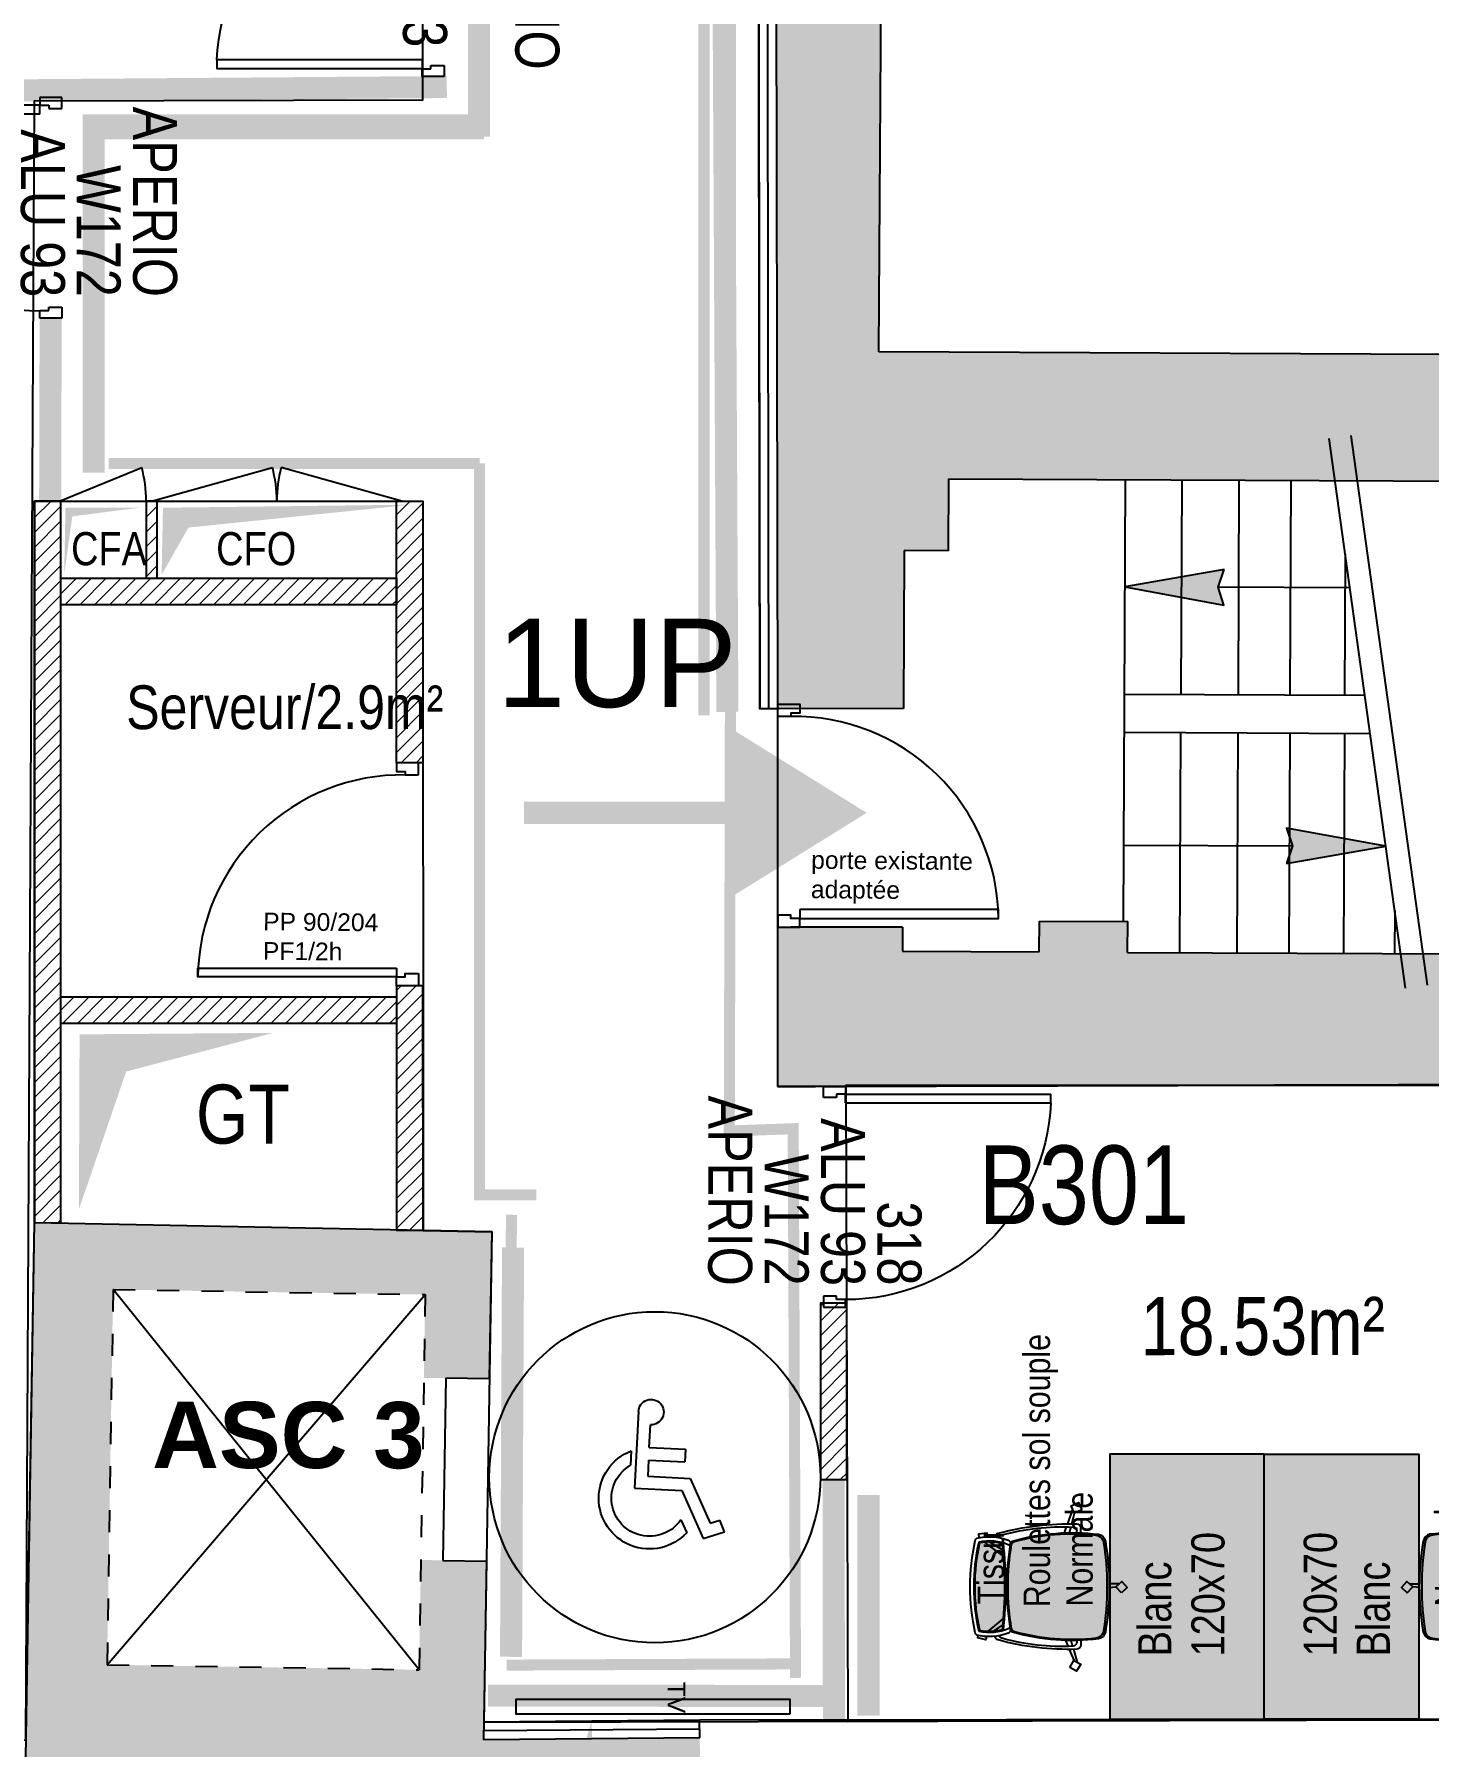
# Model space of a CAD drawing. Extents: x -27.9 to 24.1, y -8.6 to 57.6.
# Drawn here: x -12.39 to -6.08, y 22.71 to 30.47 of the extents above; entities that cross this region are included whole.
import ezdxf
from ezdxf import colors
from ezdxf.entities.mleader import LeaderData, LeaderLine
from ezdxf.enums import TextEntityAlignment as Align
from ezdxf.math import Vec2, Vec3

# ---------------------------------------------------------------- set-up
doc = ezdxf.new("R2010")
doc.units = 0
doc.header["$LTSCALE"] = 0.002
for name, pattern in [('AXES2', [28.575, 19.05, -3.175, 3.175, -3.175]), ('CACHE', [0.375, 0.25, -0.125]), ('CACHE2', [4.7625, 3.175, -1.5875]), ('CONTINU', [0]), ('HIDDEN', [9.525, 6.35, -3.175])]:
    doc.linetypes.add(name, pattern=pattern)
for name, color, linetype in [('00-SECURITE UP', 12, 'Continuous'), ('01-STR_MACONNERIE_HACH', 252, 'Continuous'), ('02-CL HACH PLATRE', 6, 'Continuous'), ('02-ISOLATION', 6, 'ISOLATION'), ('_ANNO-CONCEPT-T', 7, 'Continuous'), ('A-Etiq_Mob', 7, 'Continuous'), ('A-Etiquettes', 7, 'Continuous'), ('A-legende', 7, 'Continuous'), ('A-mobilier', 252, 'Continuous'), ('A-num pièce', 1, 'Continuous'), ('Exit- Etiquette-incendie', 1, 'Continuous')]:
    doc.layers.add(name, color=color, linetype=linetype)
for name, color, linetype, true_color in [('04-MOBILIER', 1, 'Continuous', 0xff0000), ('A-cote', 7, 'Continuous', 0x425746), ('A-Détails', 7, 'Continuous', 0x00a500), ('A-MOQUETTE', 7, 'Continuous', 0xe0e9ff), ('A-signalétique', 7, 'Continuous', 0x666666), ('A-vitré', 7, 'Continuous', 0x61becc), ('couleur siege', 1, 'Continuous', 0xff0000)]:
    doc.layers.add(name, color=color, linetype=linetype, true_color=true_color)
doc.layers.add('A-portes', color=7, linetype='Continuous', lineweight=25)
doc.styles.add('ARIAL', font='arial.ttf')
doc.styles.add('COTE 100', font='arial.ttf', dxfattribs={"height": 0.15})
doc.styles.add('ROMAND', font='romand__.ttf', dxfattribs={"width": 0.7})
doc.styles.get("Standard").update_dxf_attribs({"font": 'ARIALN.TTF'})
doc.styles.add('verdana', font='swissc.ttf')
doc.styles.add('Y_TXT_COT', font='arial.ttf', dxfattribs={"height": 0.2})
doc.linetypes.add('ISOLATION', pattern='A,0.00254,-2.54,[134,ltypeshp.shx,S=2.54,R=0,X=-2.54,Y=0],-5.08,[134,ltypeshp.shx,S=2.54,R=180,X=2.54,Y=0],-2.54', length=10.16254)
pattern_1 = [(45, (-0.18578, -0.000246), (-0.03367596, 0.03367596), [])]

# ---------------------------------------------------------------- blocks, each defined once
blk = doc.blocks.new('Poste127')
at = {"transparency": 33554582}
h = blk.add_hatch(color=256, dxfattribs=at)
h.dxf.hatch_style = 1
h.set_gradient(color1=(199, 200, 202), color2=(255, 246, 230), tint=1, name='CURVED')
h.paths.add_polyline_path([(0, 0.7), (0, 0), (1.2, 0), (1.2, 0.7)])
blk.add_lwpolyline([(0, 0.7), (0, 0), (1.2, 0), (1.2, 0.7)], close=True)
at = {"layer": 'A-Etiq_Mob'}
for tag, p in [('FINITION', (0.2839, 0.4213)), ('DIM', (0.2839, 0.1804))]:
    blk.add_attdef(tag, p, '', height=0.15, dxfattribs=at)
blk = doc.blocks.new('chaise')
at = {"layer": 'A-mobilier', "ltscale": 0.1, "true_color": 0xc7c8ca}
h = blk.add_hatch(color=9, dxfattribs=at)
h.dxf.hatch_style = 1
h.paths.add_polyline_path([(0.2715, 0.4556, 0.30076), (0.2358, 0.4895, 0.043342), (0.0082, 0.5092, 0.043342), (-0.2194, 0.4895, 0.300759), (-0.2552, 0.4556, 0.09791), (-0.2229, 0.027, 0.292085), (-0.2069, 0.0126, 0.040929), (0.0082, -0.005, 0.040929), (0.2232, 0.0126, 0.292085), (0.2392, 0.027, 0.09791)])
h.paths.add_polyline_path([(0.159, -0.0239, 0.015765), (0.0082, -0.0177, 0.016739), (-0.152, -0.0246), (-0.1896, -0.0691), (-0.2181, -0.1033, 0.040824), (-0.2135, -0.1418, 0.054873), (0.0082, -0.1666, 0.054873), (0.2298, -0.1418, 0.02252), (0.2331, -0.1206), (0.2189, -0.1014)])
h.paths.add_polyline_path([(0.1912, -0.0264, 0.003373), (0.159, -0.0239), (0.2189, -0.1014), (0.2331, -0.1206, 0.02535), (0.2346, -0.0966)])
h.paths.add_polyline_path([(0.2255, -0.0296, 0.0036), (0.1912, -0.0264), (0.2346, -0.0966, 0.0714)])
h.paths.add_polyline_path([(-0.152, -0.0246, 0.003505), (-0.1854, -0.0274), (-0.196, -0.0428), (-0.2174, -0.0745, 0.030269), (-0.2181, -0.1033), (-0.1896, -0.0691)])
h.paths.add_polyline_path([(-0.1854, -0.0274, 0.002494), (-0.2092, -0.0296, 0.048116), (-0.2174, -0.0745), (-0.196, -0.0428)], flags=17)
at = {"layer": 'A-mobilier'}
for p, q in [((0.004, 0.5092), (0.0064, 0.5428)), ((0.0216, 0.5582), (0.0229, 0.5092)), ((-0.3737, 0.3493), (-0.3075, 0.3301)), ((-0.2624, 0.3653), (-0.2871, 0.3653)), ((-0.2629, 0.3453), (-0.2718, 0.3453)), ((0.2787, 0.3653), (0.3035, 0.3653)), ((0.2793, 0.3453), (0.2882, 0.3453)), ((-0.3078, 0.3082), (-0.3629, 0.3302)), ((-0.2919, 0.3255), (-0.2834, 0.3231)), ((0.3093, 0.2929), (0.2787, 0.2819)), ((0.2794, 0.3097), (0.3086, 0.3167)), ((0.324, 0.3205), (0.3784, 0.3337)), ((0.3978, 0.3247), (0.3241, 0.2982)), ((-0.2416, -0.0656), (-0.2409, -0.0656)), ((-0.1896, -0.0691), (-0.2193, -0.1048)), ((-0.2174, -0.0745), (-0.196, -0.0428)), ((0.258, -0.0656), (0.2572, -0.0656)), ((0.2331, -0.1206), (0.2189, -0.1014))]:
    blk.add_line(p, q, dxfattribs=at)
at = {"layer": 'A-mobilier', "linetype": 'HIDDEN'}
for p, q in [((-0.2627, 0.2897), (-0.2927, 0.3021)), ((-0.2834, 0.3231), (-0.2632, 0.3171)), ((-0.196, -0.0428), (-0.1854, -0.0274)), ((-0.152, -0.0246), (-0.1896, -0.0691)), ((0.2189, -0.1014), (0.159, -0.0239)), ((0.1912, -0.0264), (0.2346, -0.0966))]:
    blk.add_line(p, q, dxfattribs=at)
at = {"layer": 'A-mobilier'}
for points in [[(-0.0236, 0.5701), (0.0064, 0.5428), (0.034, 0.572), (0.003, 0.5998)], [(-0.3982, 0.3102), (-0.3631, 0.331), (-0.3829, 0.3656), (-0.418, 0.3448)], [(0.3951, 0.3712), (0.3784, 0.3337), (0.4152, 0.3167), (0.4319, 0.3542)]]:
    blk.add_lwpolyline(points, close=True, dxfattribs=at)
for points in [[(-0.2428, -0.1092), (-0.2592, -0.1129), (-0.2503, -0.1525), (-0.2373, -0.1499)], [(0.2547, -0.145), (0.2745, -0.1474), (0.2795, -0.1069), (0.2594, -0.1049)]]:
    blk.add_lwpolyline(points, dxfattribs=at)
for centre, radius, start, end in [((0.8449, 0.323), 1.1081, 173.12775, 195.49585), ((0.8449, 0.323), 1.1031, 173.73867, 195.3268), ((-0.2117, 0.4455), 0.0447, 99.9272, 166.88346), ((-0.203, 0.4342), 0.0495, 115.9014, 169.32984), ((-0.0186, -0.6869), 1.1836, 88.70463, 100.02355), ((0.0082, -0.8109), 1.3202, 89.99999, 99.92701), ((0.0082, -0.8109), 1.3202, 80.07299, 90.00001), ((0.0349, -0.6869), 1.1836, 79.97645, 91.29537), ((-0.8286, 0.323), 1.1031, 344.6732, 6.26133), ((0.2281, 0.4455), 0.0447, 13.11654, 80.0728), ((-0.8286, 0.323), 1.1081, 344.50415, 6.87225), ((0.2193, 0.4342), 0.0495, 10.67016, 64.0986), ((1.0389, 0.3041), 1.3467, 178.21972, 195.28216), ((-0.2871, 0.3453), 0.02, 90, 178.21972), ((-0.2718, 0.3253), 0.02, 90, 177.27806), ((-1.0226, 0.3041), 1.3467, 344.71784, 1.78028), ((0.2882, 0.3253), 0.02, 2.72194, 90), ((0.3035, 0.3453), 0.02, 1.78028, 90), ((0.8419, 0.2723), 1.135, 177.27806, 195.5028), ((-0.8256, 0.2723), 1.135, 344.4972, 2.72194), ((-0.2071, -0.0076), 0.02, 80.75547, 159.0187), ((0.0196, -0.0945), 0.2428, 156.87025, 192.22581), ((-0.2036, 0.0323), 0.02, 195.49585, 260.6251), ((-0.1997, 0.0368), 0.02, 195.3268, 260.76651), ((0.0082, 1.3151), 1.3202, 260.6251, 270.00001), ((-0.1856, -0.0076), 0.02, 114.77846, 159.0187), ((0.0082, 1.3151), 1.3152, 260.76651, 270.00001), ((0.0082, 1.3151), 1.3152, 269.99999, 279.23349), ((0.0082, 1.3151), 1.3202, 269.99999, 279.3749), ((0.2019, -0.0076), 0.02, 20.9813, 65.22154), ((0.216, 0.0368), 0.02, 279.23349, 344.6732), ((-0.0032, -0.0945), 0.2428, 347.77419, 23.12975), ((0.2235, -0.0076), 0.02, 20.9813, 99.24453), ((0.22, 0.0323), 0.02, 279.3749, 344.50415), ((-0.2409, -0.0456), 0.02, 195.28216, 270), ((-0.2325, -0.0257), 0.02, 195.5028, 252.72935), ((0.0196, -0.0945), 0.2628, 159.0187, 193.9621), ((0.0196, -0.0945), 0.2378, 164.15559, 191.46034), ((0.0306, -2.412), 2.3994, 90.53628, 95.82876), ((0.0306, -2.412), 2.3944, 90.5374, 95.7482), ((-0.0143, -2.412), 2.3994, 84.17124, 89.46372), ((-0.0143, -2.412), 2.3944, 84.2518, 89.4626), ((-0.0032, -0.0945), 0.2378, 348.53966, 15.84441), ((-0.0032, -0.0945), 0.2628, 346.0379, 20.9813), ((0.2489, -0.0257), 0.02, 287.27065, 344.4972), ((0.2572, -0.0456), 0.02, 270, 344.71784), ((-0.2198, -0.1455), 0.02, 218.58905, 257.03355), ((0.01, 0.8526), 1.0442, 257.03355, 269.90038), ((0.01, 0.8526), 1.0242, 257.15462, 269.89843), ((0.01, 0.8526), 1.0192, 257.33463, 269.89793), ((0.0064, 0.8526), 1.0192, 270.10207, 282.66537), ((0.0064, 0.8526), 1.0242, 270.10157, 282.84538), ((0.0064, 0.8526), 1.0442, 270.09962, 282.96645), ((0.2362, -0.1455), 0.02, 282.96645, 321.41095)]:
    blk.add_arc(centre, radius, start, end, dxfattribs=at)
blk = doc.blocks.new('SiègeT1')
at = {"layer": 'couleur siege', "true_color": 0x8a6689}
for points in [[(-0.1936, 0.2235), (-0.0769, 0.2096), (0.0385, 0.2124), (0.1553, 0.2166), (0.1984, 0.2222), (0.2025, 0.2444), (0.2039, 0.282), (0.2012, 0.321), (0.1233, 0.3376), (0.0385, 0.3432), (-0.0227, 0.3446), (-0.0977, 0.3376), (-0.1492, 0.3307), (-0.1964, 0.3223), (-0.202, 0.3001), (-0.2006, 0.2653)], [(-0.2076, -0.2358), (-0.225, -0.2195), (-0.2335, -0.1968), (-0.2363, -0.14), (-0.2381, -0.076), (-0.2337, -0.0116), (-0.2278, 0.0448), (-0.218, 0.1023), (-0.2107, 0.1321), (-0.2013, 0.169), (-0.1966, 0.1769), (-0.184, 0.18), (-0.1205, 0.1883), (-0.0494, 0.1934), (0.0091, 0.1953), (0.0767, 0.1926), (0.1322, 0.1879), (0.1685, 0.1829), (0.1909, 0.1794), (0.1994, 0.1771), (0.2037, 0.1728), (0.2071, 0.1636), (0.2187, 0.1148), (0.2315, 0.0452), (0.2373, -0.0047), (0.2408, -0.0627), (0.2412, -0.1049), (0.2396, -0.159), (0.2364, -0.1973), (0.2345, -0.2097), (0.2289, -0.2196), (0.2221, -0.2289), (0.2135, -0.2344), (0.2067, -0.2363), (0.1752, -0.2419), (0.1139, -0.248), (0.0509, -0.2511), (-0.0505, -0.2518), (-0.1259, -0.2474), (-0.1911, -0.2375)]]:
    blk.add_hatch(color=8, dxfattribs=at).paths.add_polyline_path(points)
at = {"extrusion": (0, 0, -1), "xscale": 0.8999999999999986, "yscale": 0.8999999999999986, "zscale": -0.9, "rotation": 180}
blk.add_blockref('chaise', (0.0055, 0.195), dxfattribs=at)
at = {"layer": 'A-Etiq_Mob', "style": 'ROMAND', "width": 0.7}
for tag, p in [('FINITION', (-0.0791, 0.1775)), ('PIETEMENT', (-0.0914, -0.031)), ('ASSISE', (-0.0883, -0.2242)), ('COULEUR', (-0.1036, -0.4236))]:
    blk.add_attdef(tag, p, '', height=0.15, dxfattribs=at)
blk = doc.blocks.new('BLOC_ATT_RENS_100')
at = {"flags": 8}
for tag, p, height in [('N°', (-0.4156, 0.9727), 0.25), ('TITRE', (-0.4156, 0.6753), 0.21), ('SURF', (-0.4156, 0.3727), 0.15), ('EFFECTIF', (-0.4156, 0.0727), 0.15), ('HSP', (-0.4156, -0.2356), 0.15), ('REV.SOL', (-0.4156, -0.5258), 0.15), ('REV.MUR', (-0.4156, -0.8258), 0.15), ('PLAF', (-0.4156, -1.1258), 0.15)]:
    blk.add_attdef(tag, p, '', height=height, dxfattribs=at)
at = {"layer": 'Exit- Etiquette-incendie', "flags": 8}
for tag, p in [('EFFECTIF.MAX', (-0.4156, -1.414)), ('SURF.PROG', (-0.4156, -1.6479))]:
    blk.add_attdef(tag, p, '', height=0.15, dxfattribs=at)
blk = doc.blocks.new('*U26')
at = {"color": 0, "linetype": 'ByBlock', "lineweight": -2}
for p, q in [((0.17, 0.1896), (0.1083, -0.0569)), ((-0.015, 0.1154), (-0.0252, 0.0747)), ((0.101, 0.0864), (-0.015, 0.1154)), ((0.101, 0.0864), (0.1192, 0.1591)), ((0.0908, 0.0457), (-0.0252, 0.0747)), ((0.1544, 0.058), (0.1429, 0.0119)), ((-0.0588, 0.0282), (-0.1648, -0.0935)), ((0.0779, -0.0061), (-0.0588, 0.0282)), ((0.0908, 0.0457), (0.0779, -0.0061)), ((-0.044, -0.0187), (-0.1575, -0.1488)), ((0.1083, -0.0569), (-0.044, -0.0187)), ((-0.2187, -0.1078), (-0.1921, -0.0751)), ((-0.1575, -0.1488), (-0.2187, -0.1078)), ((-0.1648, -0.0935), (-0.1921, -0.0751)), ((-0.0691, -0.1113), (-0.1, -0.1468))]:
    blk.add_line(p, q, dxfattribs=at)
for centre, radius, start, end in [((0.1294, 0.1997), 0.0419, 345.9413, 255.9413), ((0.051, -0.074), 0.1677, 205.7208, 51.9423), ((0.051, -0.074), 0.1258, 197.2374, 43.1014)]:
    blk.add_arc(centre, radius, start, end, dxfattribs=at)
blk = doc.blocks.new('Xref-R3-2018-11')
h = blk.add_hatch(color=256)
h.dxf.hatch_style = 1
h.paths.add_polyline_path([(-9.5271, 21.4583), (-9.5333, 21.1542), (-9.4965, 21.4191), (-9.1899, 21.4588)])
h = blk.add_hatch(color=256)
h.dxf.hatch_style = 1
h.paths.add_polyline_path([(-9.0856, 21.4583), (-9.0917, 21.1542), (-8.9701, 21.3684), (-7.9607, 21.4721)])
h = blk.add_hatch(color=256)
h.dxf.hatch_style = 1
h.paths.add_polyline_path([(-4.2778, 21.178), (-4.728, 21.0997), (-4.2786, 21.0172), (-4.3057, 21.0977)])
h = blk.add_hatch(color=256)
h.dxf.hatch_style = 1
h.paths.add_polyline_path([(-3.9956, 19.8461), (-3.5455, 19.9244), (-3.9949, 20.0069), (-3.9678, 19.9264)])
h = blk.add_hatch(color=256)
h.dxf.hatch_style = 1
h.paths.add_polyline_path([(-9.4633, 19.0724), (-9.4664, 18.2797), (-9.2522, 18.9039), (-8.5864, 19.079)])
at = {"layer": '00-SECURITE UP'}
h = blk.add_hatch(color=256, dxfattribs=at)
h.dxf.hatch_style = 1
h.paths.add_polyline_path([(-6.541, 19.676), (-6.541, 20.076), (-6.541, 20.476), (-5.8973, 20.076)])
at = {"layer": '01-STR_MACONNERIE_HACH'}
h = blk.add_hatch(color=256, dxfattribs=at)
h.dxf.hatch_style = 1
h.paths.add_polyline_path([(-13.5407, 15.475), (-12.3781, 15.4852), (-12.0987, 15.4925), (-12.1006, 15.595), (-11.7951, 15.5972), (-11.7964, 15.7815), (-12.6368, 15.7755), (-12.6257, 16.2653), (-13.1164, 16.2764), (-13.0813, 17.8307), (-13.2613, 17.8348), (-13.2594, 17.9189), (-13.4193, 17.9225), (-13.4212, 17.8384), (-13.4873, 17.8402)])
h.paths.add_polyline_path([(-9.7067, 15.7964), (-10.3169, 15.7921), (-10.3155, 15.6077), (-9.9376, 15.6105), (-9.9367, 15.5066), (-6.6955, 15.535), (-6.6962, 15.6148), (-6.6088, 15.615), (-6.6092, 15.775), (-6.6531, 15.7749), (-6.6534, 15.885), (-7.6333, 15.8764), (-7.6204, 16.6863), (-7.917, 16.691), (-7.9037, 17.5162), (-7.6071, 17.5114), (-7.5964, 18.1795), (-9.6679, 18.2207)])
h.paths.add_polyline_path([(-9.3388, 16.2164), (-9.3116, 17.9162), (-7.8977, 17.8935), (-7.9249, 16.1937)], flags=16)
h.paths.add_polyline_path([(-13.057, 26.891), (-13.0561, 26.9319), (-13.216, 26.9355), (-13.241, 25.828), (-13.0811, 25.8244), (-13.0802, 25.8616), (-12.4303, 25.8487), (-12.4072, 26.8764)])
h.paths.add_polyline_path([(-13.1734, 28.8243), (-13.0135, 28.8207), (-13.0123, 28.8708), (-12.3625, 28.8579), (-12.3397, 29.8658), (-12.9896, 29.8805), (-12.9883, 29.9349), (-13.1483, 29.9386)])
h.paths.add_polyline_path([(-13.1059, 31.8166), (-12.946, 31.813), (-12.9451, 31.8537), (-12.2952, 31.8391), (-12.2722, 32.8608), (-12.9221, 32.8737), (-12.9209, 32.9249), (-13.0809, 32.9285)])
h.paths.add_polyline_path([(-8.9278, 16.4952), (-8.9014, 17.6772), (-9.126, 17.7328), (-9.1524, 16.5508)], flags=0)
h.paths.add_polyline_path([(-12.4783, 23.7776), (-12.4748, 23.8791), (-13.1246, 23.8938), (-13.1237, 23.9344), (-13.2836, 23.9381), (-13.309, 22.8121), (-13.1491, 22.8085), (-13.1481, 22.8525), (-12.4983, 22.8378), (-12.4872, 23.3277)])
h.paths.add_polyline_path([(-12.5565, 20.269), (-12.5537, 20.3785), (-12.5427, 20.8683), (-13.1925, 20.883), (-13.1916, 20.9213), (-13.3516, 20.9249), (-13.3764, 19.8279), (-12.7365, 19.8134), (-12.7363, 19.8234), (-12.7249, 20.2733)])
h.paths.add_polyline_path([(-13.0132, 35.9658), (-12.203, 35.9658), (-12.1939, 36.3299), (-7.7764, 36.2421), (-7.7078, 36.2407), (-7.7078, 36.8732), (-12.658, 37.0253), (-12.6568, 37.0853), (-13.0667, 37.0979), (-13.0489, 37.9903), (-13.0947, 37.9912), (-13.0959, 37.9292), (-13.2446, 37.9322), (-13.2489, 37.7149), (-13.1397, 37.7127), (-13.1545, 36.968), (-12.9898, 36.9643)])
h = blk.add_hatch(color=256, dxfattribs=at)
h.dxf.hatch_style = 1
h.paths.add_polyline_path([(-6.0545, 29.1287), (-6.0546, 29.198), (-6.1056, 29.1979), (-6.1055, 29.1362), (-6.3155, 29.1358), (-6.3045, 22.1639), (-5.8429, 22.1646), (-5.7972, 28.5606), (-5.7932, 29.1291)])
h = blk.add_hatch(color=256, dxfattribs=at)
h.dxf.hatch_style = 1
edge = h.paths.add_edge_path()
edge.add_line((-6.2097, 18.8362), (0.0226, 18.8543))
edge.add_line((0.0226, 18.8543), (0.201, 18.8543))
edge.add_line((0.201, 18.8543), (0.4487, 18.8543))
edge.add_line((0.4487, 18.8543), (0.4487, 18.7205))
edge.add_line((0.4487, 18.7205), (0.4487, 18.425))
edge.add_line((0.4487, 18.425), (0.4487, 16.6849))
edge.add_line((0.4487, 16.6849), (0.4487, 16.4867))
edge.add_line((0.4487, 16.4867), (0.4487, 15.8937))
edge.add_line((0.4487, 15.8937), (0.1795, 15.8937))
edge.add_line((0.1795, 15.8937), (-0.0047, 15.8942))
edge.add_line((-0.0047, 15.8942), (-1.1049, 15.891))
edge.add_line((-1.1049, 15.891), (-1.1046, 15.791))
edge.add_line((-1.1046, 15.791), (-1.1698, 15.7908))
edge.add_line((-1.1698, 15.7908), (-1.1693, 15.6308))
edge.add_line((-1.1693, 15.6308), (-1.1023, 15.631))
edge.add_line((-1.1023, 15.631), (-1.1021, 15.5676))
edge.add_line((-1.1021, 15.5676), (-0.9148, 15.565))
edge.add_line((-0.9148, 15.565), (-0.9332, 14.2458))
edge.add_line((-0.9332, 14.2458), (0.2856, 14.1815))
edge.add_line((0.2856, 14.1815), (0.5987, 14.6647))
edge.add_line((0.5987, 14.6647), (0.8714, 14.6528))
edge.add_line((0.8714, 14.6528), (1.1057, 14.6698))
edge.add_arc((1.2745, 16.7823), 2.1193, 265.43029, 301.27092)
edge.add_arc((40.798, -48.2968), 74.0214, 121.070384, 121.270916, ccw=False)
edge.add_line((2.5963, 15.105), (3.1685, 15.5334))
edge.add_line((3.1685, 15.5334), (0.2855, 19.3723))
edge.add_line((0.2855, 19.3723), (-0.7597, 19.3933))
edge.add_line((-0.7597, 19.3933), (-0.747, 22.1412))
edge.add_line((-0.747, 22.1412), (-5.8429, 22.1646))
edge.add_line((-5.8429, 22.1646), (-6.3045, 22.1639))
edge.add_line((-6.3045, 22.1639), (-6.3019, 20.5478))
edge.add_line((-6.3019, 20.5478), (-6.2419, 20.5479))
edge.add_line((-6.2419, 20.5479), (-6.242, 20.5479))
edge.add_line((-6.242, 20.5479), (-5.7305, 20.5487))
edge.add_line((-5.7305, 20.5487), (-5.7272, 21.2645))
edge.add_line((-5.7272, 21.2645), (-5.527, 21.2636))
edge.add_line((-5.527, 21.2636), (-5.5256, 21.5889))
edge.add_line((-5.5256, 21.5889), (-1.3239, 21.5696))
edge.add_line((-1.3239, 21.5696), (-1.3337, 19.4285))
edge.add_line((-1.3337, 19.4285), (-4.7156, 19.444))
edge.add_line((-4.7156, 19.444), (-4.7149, 19.584))
edge.add_line((-4.7149, 19.584), (-5.1149, 19.5859))
edge.add_line((-5.1149, 19.5859), (-5.1156, 19.4459))
edge.add_line((-5.1156, 19.4459), (-5.7355, 19.4487))
edge.add_line((-5.7355, 19.4487), (-5.735, 19.5587))
edge.add_line((-5.735, 19.5587), (-6.2404, 19.5579))
edge.add_line((-6.2404, 19.5579), (-6.2405, 19.558))
edge.add_line((-6.2405, 19.558), (-6.3005, 19.5579))
edge.add_line((-6.3005, 19.5579), (-6.2993, 18.8361))
edge.add_line((-6.2993, 18.8361), (-6.2097, 18.8362))
at = {"layer": '02-CL HACH PLATRE', "lineweight": 13, "transparency": 33554687}
h = blk.add_hatch(dxfattribs=at)
h.set_pattern_fill('ANSI31', color=256, scale=0.015)
h.set_pattern_definition([(45, (0.00573, 8e-13), (-0.03367596, 0.03367596), [])])
h.paths.add_polyline_path([(-9.5479, 21.4885), (-9.6679, 21.4885), (-9.6679, 18.2207), (-9.5479, 18.2183)])
h = blk.add_hatch(dxfattribs=at)
h.set_pattern_fill('ANSI31', color=256, scale=0.015)
h.set_pattern_definition([(45, (-1.33724, -1.51027), (-0.03367596, 0.03367596), [])])
h.paths.add_polyline_path([(-9.112, 21.4885), (-9.162, 21.4885), (-9.162, 21.1385), (-9.112, 21.1385)])
h = blk.add_hatch(dxfattribs=at)
h.set_pattern_fill('ANSI31', color=256, scale=0.015)
h.set_pattern_definition(pattern_1)
h.paths.add_polyline_path([(-8.0278, 21.4883), (-7.9078, 21.4883), (-7.9078, 20.3027), (-8.0278, 20.3027)])
h = blk.add_hatch(dxfattribs=at)
h.set_pattern_fill('ANSI31', color=256, scale=0.015)
h.paths.add_polyline_path([(-9.5479, 21.1385), (-8.0278, 21.1385), (-8.0278, 21.0185), (-9.5479, 21.0185)])
h = blk.add_hatch(dxfattribs=at)
h.set_pattern_fill('ANSI31', color=256, scale=0.015)
h.paths.add_polyline_path([(-9.5479, 19.2421), (-9.5479, 19.1221), (-8.0276, 19.1221), (-8.028, 19.2421)])
h = blk.add_hatch(dxfattribs=at)
h.set_pattern_fill('ANSI31', color=256, scale=0.015)
h.set_pattern_definition(pattern_1)
h.paths.add_polyline_path([(-7.9081, 19.2927), (-8.0278, 19.2927), (-8.0278, 18.1857), (-7.9072, 18.1833)])
h = blk.add_hatch(dxfattribs=at)
h.set_pattern_fill('ANSI31', color=256, scale=0.015)
h.paths.add_polyline_path([(-5.9871, 17.8551), (-6.0824, 17.8551), (-6.0824, 17.1813), (-5.9871, 17.1813)], flags=17)
h.paths.add_polyline_path([(-5.9871, 17.1813), (-6.0824, 17.1813), (-6.0824, 17.8551), (-6.1071, 17.8551), (-6.1071, 17.0551), (-5.9871, 17.0551)])
for p, q in [((-6.3155, 29.1358), (-6.302, 20.5479)), ((-5.8429, 22.1646), (-5.7972, 28.5606)), ((-5.527, 21.2636), (-5.5256, 21.5889)), ((-5.5256, 21.5889), (-1.3239, 21.5696)), ((-4.7257, 21.5853), (-4.7349, 19.5841)), ((-4.4701, 21.5841), (-4.4746, 20.6129)), ((-4.2107, 21.5829), (-4.2151, 20.6117)), ((-3.9753, 21.5818), (-3.9797, 20.6106)), ((-5.7272, 21.2645), (-5.7305, 20.5487)), ((-5.527, 21.2636), (-5.7272, 21.2645)), ((-3.7294, 21.2475), (-3.7323, 20.6095)), ((-3.7082, 21.095), (-4.3057, 21.0977)), ((-4.7302, 20.6141), (-3.6407, 20.6091)), ((-4.731, 20.4409), (-3.6166, 20.4358)), ((-4.4754, 20.4398), (-4.4799, 19.4429)), ((-4.2159, 20.4386), (-4.2205, 19.4417)), ((-3.9805, 20.4375), (-3.9851, 19.4407)), ((-3.7331, 20.4363), (-3.7377, 19.4395)), ((-4.7333, 19.9299), (-3.9678, 19.9264)), ((-3.505, 19.633), (-3.5059, 19.4385)), ((-6.2993, 18.8359), (-6.3005, 19.5978)), ((-5.735, 19.5587), (-5.7355, 19.4487)), ((-5.1149, 19.5859), (-4.7149, 19.584)), ((-5.7355, 19.4487), (-5.1156, 19.4459)), ((-4.7156, 19.444), (-1.3337, 19.4285)), ((-6.2993, 18.8361), (-6.2097, 18.8362)), ((-6.1297, 18.8364), (-3.3897, 18.8444)), ((-9.7067, 15.7964), (-9.6679, 18.2207)), ((-9.6679, 18.2207), (-7.5964, 18.1795)), ((-7.5964, 18.1795), (-7.6071, 17.5114)), ((-7.8037, 17.5146), (-7.817, 16.6894)), ((-7.6071, 17.5114), (-7.8037, 17.5146)), ((-7.817, 16.6894), (-7.6204, 16.6863)), ((-7.6204, 16.6863), (-7.6333, 15.8764)), ((-6.6534, 15.885), (-7.6333, 15.8764))]:
    blk.add_line(p, q)
at = {"linetype": 'CACHE2'}
for p, q in [((-9.3116, 17.9162), (-9.3388, 16.2164)), ((-9.3116, 17.9162), (-7.8977, 17.8935)), ((-7.8977, 17.8935), (-7.9249, 16.1937)), ((-9.3388, 16.2164), (-7.9249, 16.1937))]:
    blk.add_line(p, q, dxfattribs=at)
for points in [[(3.1685, 15.5334), (0.2855, 19.3723), (-0.7597, 19.3933), (-0.747, 22.1412), (-5.8429, 22.1646)], [(-3.4563, 19.2822), (-3.8023, 21.7719)], [(-3.3572, 19.296), (-3.7032, 21.7857)], [(-9.112, 21.1385), (-9.112, 21.4885), (-9.162, 21.4885), (-9.162, 21.1385), (-9.042, 21.1385)], [(-5.7305, 20.5487), (-6.302, 20.5479)], [(-5.735, 19.5587), (-6.2404, 19.5579)], [(-5.1156, 19.4459), (-5.1149, 19.5859)], [(-4.7156, 19.444), (-4.7149, 19.584)], [(-6.2097, 18.8362), (-6.1297, 18.8364)], [(-9.3388, 16.2164), (-7.8977, 17.8935)], [(-7.9249, 16.1937), (-9.3116, 17.9162)]]:
    blk.add_lwpolyline(points)
at = {"linetype": 'Continuous'}
for points in [[(-9.5536, 21.4885), (-9.1818, 21.6413)], [(-9.137, 21.4884), (-8.5897, 21.6411)], [(-8.0028, 21.4881), (-8.5501, 21.6411)], [(-9.5479, 21.4885), (-9.162, 21.4885)], [(-9.042, 21.4885), (-7.9078, 21.4883)]]:
    blk.add_lwpolyline(points, dxfattribs=at)
for points in [[(-9.5479, 21.4885), (-9.6679, 21.4885), (-9.6679, 18.2207), (-9.5479, 18.2183)], [(-8.0278, 21.4883), (-7.9078, 21.4883), (-7.9078, 20.3027), (-8.0278, 20.3027)], [(-9.5479, 21.1385), (-8.0278, 21.1385), (-8.0278, 21.0185), (-9.5479, 21.0185)], [(-4.2778, 21.178), (-4.728, 21.0997), (-4.2786, 21.0172), (-4.3057, 21.0977), (-4.2778, 21.178)], [(-3.9956, 19.8461), (-3.5455, 19.9244), (-3.9949, 20.0069), (-3.9678, 19.9264), (-3.9956, 19.8461)], [(-9.5479, 19.2421), (-8.0278, 19.2421), (-8.0278, 19.1221), (-9.5479, 19.1221)], [(-7.9081, 19.2927), (-8.0278, 19.2927), (-8.0278, 18.1857), (-7.9072, 18.1833)]]:
    blk.add_lwpolyline(points, close=True)
at = {"linetype": 'CONTINU'}
for points in [[(-6.3004, 20.5129), (-6.3004, 20.5679), (-6.2004, 20.5679), (-6.2004, 20.5279), (-6.2404, 20.5279), (-6.2404, 20.5129), (-6.3004, 20.5129)], [(-7.9278, 20.2477), (-7.9278, 20.3027), (-8.0278, 20.3027), (-8.0278, 20.2627), (-7.9878, 20.2627), (-7.9878, 20.2477), (-7.9278, 20.2477)], [(-6.2004, 19.6379), (-6.2004, 19.5979), (-5.3004, 19.5979), (-5.3004, 19.6379)], [(-6.3004, 19.6129), (-6.3004, 19.5579), (-6.2004, 19.5579), (-6.2004, 19.5979), (-6.2404, 19.5979), (-6.2404, 19.6129), (-6.3004, 19.6129)], [(-8.0278, 19.3727), (-8.0278, 19.3327), (-8.9278, 19.3327), (-8.9278, 19.3727)], [(-7.9278, 19.3477), (-7.9278, 19.2927), (-8.0278, 19.2927), (-8.0278, 19.3327), (-7.9878, 19.3327), (-7.9878, 19.3477), (-7.9278, 19.3477)]]:
    blk.add_lwpolyline(points, close=True, dxfattribs=at)
at = {"linetype": 'Continuous', "elevation": 0}
blk.add_lwpolyline([(-5.9871, 17.8551), (-6.1071, 17.8551), (-6.1071, 17.0551), (-5.9871, 17.0551), (-5.9871, 17.8551)], dxfattribs=at)
at = {"color": 6}
blk.add_circle((-6.857, 17.0658, 0), 0.75, dxfattribs=at)
at = {"linetype": 'Continuous'}
for centre, start, end in [((-9.762, 21.4885), 0, 14.75294), ((-9.1699, 21.4883), 0, 14.75294), ((-7.9699, 21.4883), 165.24706, 180)]:
    blk.add_arc(centre, 0.6, start, end, dxfattribs=at)
at = {"linetype": 'CONTINU'}
for centre, start, end in [((-6.2262, 19.5872), 0.66487, 90.8794), ((-8.002, 19.3219), 89.1206, 179.33513)]:
    blk.add_arc(centre, 0.9259, start, end, dxfattribs=at)
at = {"layer": '00-SECURITE UP', "const_width": 0.1}
blk.add_lwpolyline([(-7.4501, 20.076), (-6.541, 20.076), (-6.541, 20.076), (-6.541, 20.076)], dxfattribs=at)
at = {"layer": '02-ISOLATION', "linetype": 'CONTINU'}
blk.add_line((-6.3819, 20.548), (-6.302, 20.5481), dxfattribs=at)
for points in [[(-6.4646, 47.759), (-6.3802, 36.9752), (-6.5078, 36.9777), (-6.5068, 36.2936), (-6.4068, 36.2938), (-6.4061, 35.8697), (-6.3985, 31.0457), (-6.3955, 29.1357), (-6.3819, 20.548)], [(0.4487, 15.9755), (-1.1051, 15.971), (-6.654, 15.965), (-7.634, 15.9564)], [(-6.6536, 15.885), (-6.6543, 15.965)]]:
    blk.add_lwpolyline(points, dxfattribs=at)
at = {"layer": '02-ISOLATION', "linetype": 'ISOLATION', "ltscale": 0.004}
for points in [[(-6.3555, 29.1358), (-6.3555, 29.1358), (-6.342, 20.5479)], [(-6.6538, 15.925), (-6.6538, 15.925), (-7.6337, 15.9164)]]:
    blk.add_lwpolyline(points, dxfattribs=at)
ref = blk.add_blockref('BLOC_ATT_RENS_100', (-9.1317, 20.7721), dxfattribs=dict(xscale=0.8904010259425927, yscale=0.8904010259425927, zscale=1.729869398067128))
ref.add_attrib('TITRE', 'CFA', (-9.5018, 21.1978), dxfattribs={"height": 0.15, "rotation": 360, "style": 'verdana', "flags": 8})
ref = blk.add_blockref('BLOC_ATT_RENS_100', (-8.4745, 20.7721), dxfattribs=dict(xscale=0.8904010259425927, yscale=0.8904010259425927, zscale=1.729869398067128))
ref.add_attrib('TITRE', 'CFO', (-8.8446, 21.1978), dxfattribs={"height": 0.15, "rotation": 360, "style": 'verdana', "flags": 8})
ref = blk.add_blockref('BLOC_ATT_RENS_100', (-8.8781, 19.8001), dxfattribs=dict(xscale=0.9, yscale=0.9, zscale=1.748518266375844))
ref.add_attrib('TITRE', 'Serveur/2.9m²', (-9.2522, 20.4554), dxfattribs={"height": 0.198, "rotation": 360, "style": 'verdana', "flags": 8})
ref = blk.add_blockref('BLOC_ATT_RENS_100', (-8.566, 18.1516), dxfattribs=dict(xscale=0.8904010259425927, yscale=0.8904010259425927, zscale=1.729869398067128))
ref.add_attrib('TITRE', 'GT', (-8.9361, 18.5774), dxfattribs={"height": 0.26712, "rotation": 360, "style": 'verdana', "flags": 8})
at = {"color": 6, "extrusion": (4.19851e-09, 7.43044e-09, -1), "xscale": 1.370923345757077, "yscale": 1.370923345757077, "zscale": 1.370923345757077, "rotation": 17.05503170910366}
blk.add_blockref('*U26', (6.7848, 17.0473, 0), dxfattribs=at)
at = {"char_height": 0.08, "width": 1.472401, "attachment_point": 1, "rotation": 359.50124}
for s, insert in [('{\\fArial|b0|i0|c0|p34;porte existante\\Padaptée}', (-6.1486, 19.903)), ('{\\fArial|b0|i0|c0|p34;PP 90/204\\PPF1/2h}', (-8.6313, 19.6238))]:
    blk.add_mtext(s, dxfattribs=dict(at, insert=insert))
at = {"insert": (-9.1344, 17.4078), "char_height": 0.3, "width": 1.472401, "attachment_point": 1, "rotation": 359.95579, "style": 'COTE 100'}
blk.add_mtext('{\\fArial|b1|i0|c0|p34;ASC 3}', dxfattribs=at)
at = {"layer": '00-SECURITE UP', "insert": (-7.5726, 20.9551), "char_height": 0.4, "width": 25.873028, "attachment_point": 1, "line_spacing_factor": 0.8, "style": 'ARIAL'}
blk.add_mtext('1UP', dxfattribs=at)
blk = doc.blocks.new('A$C2ECA2C73')
at = {"layer": '04-MOBILIER', "linetype": 'Continuous'}
blk.add_lwpolyline([(2.7046, -22.9457), (2.7046, -22.8806), (1.4616, -22.8806), (1.4616, -22.9457)], close=True, dxfattribs=at)
at = {"layer": '_ANNO-CONCEPT-T', "insert": (2.2301, -22.8001), "char_height": 0.08, "width": 1.472401, "attachment_point": 1, "rotation": 269.50124}
blk.add_mtext('{\\fArial|b0|i0|c0|p34;TV}', dxfattribs=at)
blk = doc.blocks.new('P_93100')
for p, q in [((0.425, 0.93), (0.465, 0.93)), ((0.425, 0), (0.425, 0.93)), ((0.465, 0), (0.465, 0.93)), ((-0.5, -0.1), (-0.5, 0)), ((-0.5, 0), (-0.465, 0)), ((-0.465, 0), (-0.465, -0.04)), ((0.425, 0), (0.465, 0)), ((0.465, 0), (0.465, -0.04)), ((0.5, 0), (0.465, 0)), ((0.5, -0.1), (0.5, 0)), ((-0.465, -0.04), (-0.45, -0.04)), ((-0.45, -0.04), (-0.45, -0.1)), ((0.465, -0.04), (0.45, -0.04)), ((0.45, -0.04), (0.45, -0.1)), ((-0.45, -0.1), (-0.5, -0.1)), ((0.45, -0.1), (0.5, -0.1))]:
    blk.add_line(p, q)
blk.add_arc((0.465, 0), 0.9309, 92.46282, 180)

msp = doc.modelspace()

# ---------------------------------------------------------------- linework, layer by layer
at = {"ltscale": 0.01}
msp.add_lwpolyline([(-14.9166, 39.7282), (-15.2027, 27.0562), (-15.3712, 27.0566), (-15.4617, 23.217), (-15.2679, 23.2115), (-15.2817, 22.7252), (-12.4317, 22.7456), (-12.3923, 25.0898), (-12.3923, 28.3574), (-10.6322, 28.3574), (-10.6316, 25.0524), (-10.3208, 25.0474), (-10.3565, 22.8255), (-2.2795, 22.8446), (-2.2757, 25.7234), (-9.0237, 25.7051), (-9.0248, 27.4171), (-9.1064, 27.4169), (-9.1311, 43.1629)], dxfattribs=at)
at = {"layer": 'A-legende', "color": 151, "linetype": 'CACHE', "ltscale": 5, "true_color": 0xa4b6e5, "const_width": 0.05}
for points in [[(-9.2384, 27.4748), (-9.2384, 54.4969)], [(-8.8526, 22.947), (-10.3, 22.9522)]]:
    msp.add_lwpolyline(points, dxfattribs=at)
at = {"layer": 'A-legende', "color": 39, "linetype": 'CACHE2', "ltscale": 0.5, "true_color": 0x663d19, "const_width": 0.05}
for points in [[(-9.3588, 27.3864), (-9.3588, 54.4085)], [(-10.2523, 23.0839), (-8.9445, 23.0893)]]:
    msp.add_lwpolyline(points, dxfattribs=at)
at = {"layer": 'A-legende', "linetype": 'CACHE', "ltscale": 5, "const_width": 0.05}
for points in [[(-12.0979, 30.0222), (-10.3553, 30.0222)], [(-10.3755, 28.5279), (-12.0566, 28.5279)], [(-10.1178, 25.2148), (-10.3755, 25.2148), (-10.3755, 28.5279)], [(-8.9442, 23.0261), (-8.9546, 25.514), (-9.2444, 25.5037), (-9.2384, 27.4748)]]:
    msp.add_lwpolyline(points, dxfattribs=at)
at = {"layer": 'A-legende', "linetype": 'AXES2', "ltscale": 0.1, "const_width": 0.05}
msp.add_lwpolyline([(-10.2499, 23.2207), (-10.2309, 25.1239)], dxfattribs=at)
at = {"layer": 'A-MOQUETTE'}
for points in [[(-10.6335, 36.2428), (-14.9926, 36.1996), (-15.4646, 23.137), (-15.3501, 23.1345), (-15.3618, 22.7246), (-12.4317, 22.7456), (-12.3923, 30.1707), (-10.6326, 30.175)], [(-2.2757, 25.7099), (-8.7158, 25.7099), (-8.7073, 22.8288), (-3.8196, 22.8462), (-3.8196, 22.8462), (-2.2795, 22.8433)]]:
    msp.add_lwpolyline(points, close=True, dxfattribs=at)
at = {"layer": 'A-signalétique', "color": 253, "linetype": 'AXES2', "ltscale": 0.1, "true_color": 0x999999, "const_width": 0.1}
for points in [[(-9.3967, 54.3482), (-9.2528, 27.4025)], [(-10.3372, 22.9458), (-8.8044, 22.9438)]]:
    msp.add_lwpolyline(points, dxfattribs=at)
at = {"layer": 'A-signalétique', "color": 1, "linetype": 'CACHE', "ltscale": 5, "true_color": 0xff0000, "const_width": 0.1}
msp.add_lwpolyline([(-12.1237, 28.4862), (-12.1237, 30.0591), (-10.3781, 30.0591), (-10.3783, 40.6593)], dxfattribs=at)
at = {"layer": 'A-signalétique', "color": 132, "linetype": 'AXES2', "ltscale": 0.1, "true_color": 0x18c9c0, "const_width": 0.1}
msp.add_lwpolyline([(-10.233, 23.1213), (-10.2239, 24.9758)], dxfattribs=at)
at = {"layer": 'A-vitré', "const_width": 0.1}
for points in [[(-15.2116, 30.1969), (-10.5241, 30.2335)], [(-12.321, 28.3583), (-12.3188, 29.1852)]]:
    msp.add_lwpolyline(points, dxfattribs=at)
at = {"layer": 'A-vitré', "const_width": 0.1, "elevation": 0}
msp.add_lwpolyline([(-8.7715, 23.9243), (-8.7703, 22.8348)], dxfattribs=at)

# ---------------------------------------------------------------- block references
at = {"ltscale": 0.01}
msp.add_blockref('Xref-R3-2018-11', (-2.7244, 6.8691), dxfattribs=at)
at = {"layer": 'A-mobilier', "ltscale": 0.01}
msp.add_blockref('A$C2ECA2C73', (-11.673, 45.8089), dxfattribs=at)
at = {"layer": 'A-mobilier'}
ref = msp.add_blockref('SiègeT1', (-7.7861, 23.4376), dxfattribs=dict(at, rotation=90.00000000000006))
ref.add_attrib('FINITION', 'Tissu', dxfattribs={"layer": 'A-Etiq_Mob', "height": 0.12, "rotation": 90}).set_placement((-7.9636, 23.3584), align=Align.BOTTOM_LEFT)
ref.add_attrib('ASSISE', 'Normale', dxfattribs={"layer": 'A-Etiq_Mob', "height": 0.12, "rotation": 90}).set_placement((-7.5619, 23.3493), align=Align.BOTTOM_LEFT)
ref.add_attrib('PIETEMENT', 'Roulettes sol souple', dxfattribs={"layer": 'A-Etiq_Mob', "height": 0.12, "rotation": 90}).set_placement((-7.7551, 23.3462), align=Align.BOTTOM_LEFT)
ref = msp.add_blockref('SiègeT1', (-5.8547, 23.4376), dxfattribs=dict(at, xscale=-1, rotation=270.0000000000002))
ref.add_attrib('FINITION', 'Tissu', dxfattribs={"layer": 'A-Etiq_Mob', "height": 0.12, "rotation": 90}).set_placement((-5.4887, 23.3584), align=Align.BOTTOM_LEFT)
ref.add_attrib('ASSISE', 'Normale', dxfattribs={"layer": 'A-Etiq_Mob', "height": 0.12, "rotation": 90}).set_placement((-5.8904, 23.3493), align=Align.BOTTOM_LEFT)
ref.add_attrib('PIETEMENT', 'Roulettes sol souple', dxfattribs={"layer": 'A-Etiq_Mob', "height": 0.12, "rotation": 90}).set_placement((-5.7285, 23.3462), align=Align.BOTTOM_LEFT)
at = {"layer": 'A-mobilier', "ltscale": 0.1}
ref = msp.add_blockref('Poste127', (-6.8204, 22.8394), dxfattribs=dict(at, rotation=90.00000000000006))
ref.add_attrib('STRATIFIE', 'Blanc', (-7.2418, 23.1233), dxfattribs={"layer": 'A-Etiq_Mob', "ltscale": 0.1, "height": 0.15, "rotation": 90})
ref.add_attrib('DIM', '120x70', (-7.0008, 23.1233), dxfattribs={"layer": 'A-Etiq_Mob', "ltscale": 0.1, "height": 0.15, "rotation": 90})
ref = msp.add_blockref('Poste127', (-6.8204, 22.8394), dxfattribs=dict(at, xscale=-1, rotation=270.0000000000002))
ref.add_attrib('STRATIFIE', 'Blanc', (-6.2516, 23.1233), dxfattribs={"layer": 'A-Etiq_Mob', "ltscale": 0.1, "height": 0.15, "rotation": 90})
ref.add_attrib('DIM', '120x70', (-6.492, 23.1233), dxfattribs={"layer": 'A-Etiq_Mob', "ltscale": 0.1, "height": 0.15, "rotation": 90})
at = {"layer": 'A-portes', "ltscale": 0.01}
ref = msp.add_blockref('P_93100', (-10.6359, 30.781), dxfattribs=dict(at, xscale=-1, rotation=90))
ref.add_attrib('N°', '313', (-10.9778, 31.1815), dxfattribs={"layer": '0', "ltscale": 6, "height": 0.19924, "rotation": 270})
ref.add_attrib('NATURE/DIM', 'ALU 93', (-10.7222, 31.1745), dxfattribs={"layer": 'A-Etiquettes', "ltscale": 6, "height": 0.19924, "rotation": 270})
ref.add_attrib('FINITION', 'W172', (-10.4699, 31.1745), dxfattribs={"layer": 'A-Etiquettes', "ltscale": 6, "height": 0.19924, "rotation": 270})
ref.add_attrib('FERMETURE', 'APERIO', (-10.2136, 31.1745), dxfattribs={"layer": 'A-Etiquettes', "ltscale": 6, "height": 0.19924, "rotation": 270})
ref = msp.add_blockref('P_93100', (-12.3675, 29.6857), dxfattribs=dict(at, rotation=89.99999999999999))
ref.add_attrib('N°', '319', (-12.7094, 29.6648), dxfattribs={"layer": '0', "ltscale": 6, "height": 0.19924, "rotation": 270})
ref.add_attrib('NATURE/DIM', 'ALU 93', (-12.4537, 30.0423), dxfattribs={"layer": 'A-Etiquettes', "ltscale": 6, "height": 0.19924, "rotation": 270})
ref.add_attrib('FINITION', 'W172', (-12.2015, 29.8795), dxfattribs={"layer": 'A-Etiquettes', "ltscale": 6, "height": 0.19924, "rotation": 270})
ref.add_attrib('FERMETURE', 'APERIO', (-11.9452, 30.1446), dxfattribs={"layer": 'A-Etiquettes', "ltscale": 6, "height": 0.19924, "rotation": 270})
ref = msp.add_blockref('P_93100', (-8.7181, 25.2056), dxfattribs=dict(at, xscale=-1, rotation=270))
ref.add_attrib('N°', '318', (-8.5729, 25.1847), dxfattribs={"layer": '0', "ltscale": 6, "height": 0.19924, "rotation": 270})
ref.add_attrib('NATURE/DIM', 'ALU 93', (-8.8285, 25.5622), dxfattribs={"layer": 'A-Etiquettes', "ltscale": 6, "height": 0.19924, "rotation": 270})
ref.add_attrib('FINITION', 'W172', (-9.0841, 25.3994), dxfattribs={"layer": 'A-Etiquettes', "ltscale": 6, "height": 0.19924, "rotation": 270})
ref.add_attrib('FERMETURE', 'APERIO', (-9.3398, 25.6646), dxfattribs={"layer": 'A-Etiquettes', "ltscale": 6, "height": 0.19924, "rotation": 270})

# ---------------------------------------------------------------- texts
at = {"layer": 'A-cote', "color": 30, "insert": (-7.3811, 24.7512), "char_height": 0.26331, "attachment_point": 1, "rotation": 0.07922}
msp.add_mtext_dynamic_manual_height_columns('18.53m²', width=1.219524, gutter_width=12.5, heights=[0], dxfattribs=at)
at = {"layer": 'A-num pièce', "ltscale": 0.1, "insert": (-8.1147, 25.4382), "char_height": 0.3565, "attachment_point": 1}
msp.add_mtext_dynamic_manual_height_columns('B301', width=1.298453, gutter_width=12.5, heights=[0], dxfattribs=at)

# ---------------------------------------------------------------- next in the draw order: leaders
at = {"layer": 'A-Détails'}
ml = msp.add_multileader_mtext('Standard', dxfattribs=at)
ml.set_content('DE08', color=256, style='Y_TXT_COT')
ml.set_leader_properties()
ml.build(insert=Vec2(0, 0))
ml.multileader.update_dxf_attribs({"has_text_frame": 1, "text_left_attachment_type": 2, "text_right_attachment_type": 2, "dogleg_length": 1, "arrow_head_size": 0.25})
ctx = ml.context
ctx.base_point, ctx.char_height, ctx.arrow_head_size, ctx.landing_gap_size, ctx.plane_origin = Vec3(-9.7853, 21.8181), 0.3, 0.25, 0.1, Vec3(-13.2297, 24.6857)
ctx.left_attachment, ctx.right_attachment = 2, 2
notes = []
notes.append((ctx, [(0, (1, 1, 0), (-9.9925, 21.8181), (1, 0), 0.2072, [(0, [(-9.8684, 22.8298)], 0, [])])]))
ctx.mtext.insert, ctx.mtext.rotation, ctx.mtext.width, ctx.mtext.defined_height, ctx.mtext.flow_direction = Vec3(-9.6853, 21.9713), 6.283185, 0.436539, 0.1999, 5
ctx.mtext.has_bg_fill, ctx.mtext.bg_color, ctx.mtext.bg_scale_factor, ctx.mtext.bg_transparency, ctx.mtext.use_window_bg_color = 1, -1027028792, 1.5, 0, 1
for ctx, leaders in notes:
    for number, flags, end, landing, length, lines in leaders:
        leader = LeaderData()
        leader.index, (leader.has_last_leader_line, leader.has_dogleg_vector, leader.attachment_direction) = number, flags
        leader.last_leader_point, leader.dogleg_vector, leader.dogleg_length = Vec3(end), Vec3(landing), length
        for number, points, colour, breaks in lines:
            line = LeaderLine()
            line.index, line.vertices, line.color, line.breaks = number, Vec3.list(points), colors.encode_raw_color(colour), breaks
            leader.lines.append(line)
        ctx.leaders.append(leader)

# ---------------------------------------------------------------- next in the draw order: linework, layer by layer
at = {"layer": 'A-Etiquettes', "color": 82, "true_color": 0x4cdb0f, "const_width": 0.1}
msp.add_lwpolyline([(-8.6135, 22.8547), (-8.6135, 23.8547)], dxfattribs=at)

doc.saveas('drawing.dxf')
